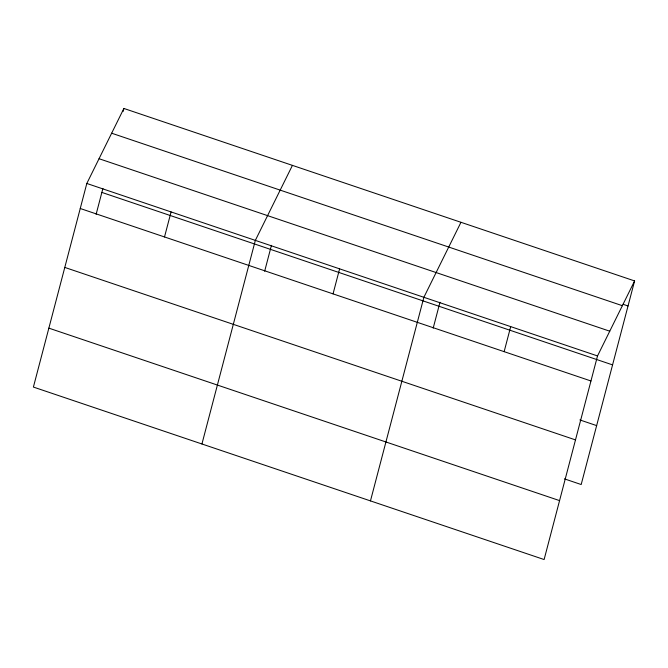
<?xml version="1.0" encoding="UTF-8"?>
<svg xmlns="http://www.w3.org/2000/svg" width="668" height="668" viewBox="0 0 668 668"><rect width="100%" height="100%" fill="white"/><g stroke="black" fill="none" stroke-linecap="round" stroke-linejoin="round"><path stroke-width="1" d="M86.815 183.466L33.4 387.064L544.111 559.542L597.518 355.944L634.6 280.936L123.889 108.458L86.815 183.466L597.518 355.944M96.125 214.311L102.914 188.418M123.104 111.464L123.889 108.458M164.512 236.956L171.083 211.931M201.936 443.978L255.343 240.388L292.425 165.372M264.653 271.233L271.45 245.34M333.048 293.878L339.611 268.845M370.464 500.9L423.879 297.302L460.962 222.294M433.19 328.147L439.978 302.253M504.131 351.66L510.703 326.627M634.6 280.936L581.185 484.534L564.418 478.864M623.102 304.299L628.037 305.969M111.656 133.208L622.367 305.694M99.048 158.717L609.759 331.194M101.862 192.417L612.573 364.895M80.243 208.499L590.955 380.977M579.874 419.938L596.649 425.608M64.788 267.425L575.499 439.903M48.856 328.138L559.567 500.616"/></g></svg>
